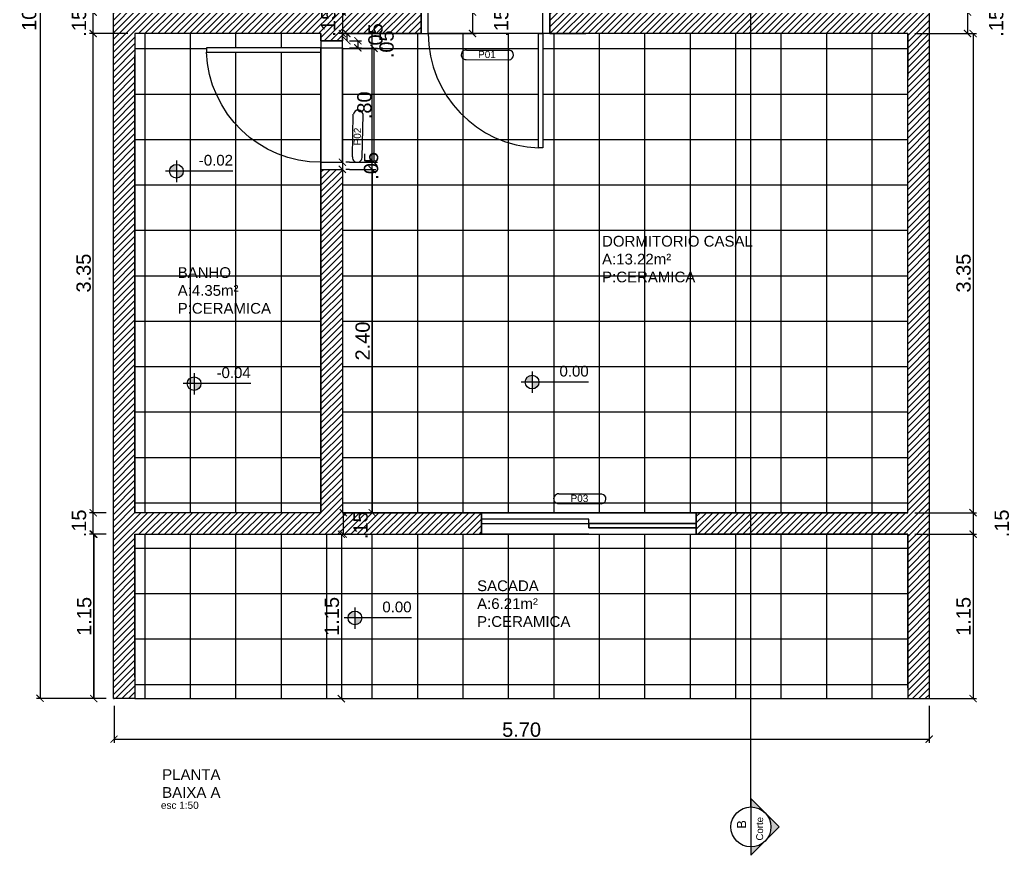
# Model space of a CAD drawing. Header units: millimetres. Extents: x 1336 to 452562, y -55875 to 2212.
# Drawn here: x 1353.58 to 1360.51, y 1622.18 to 1628.02 of the extents above; entities that cross this region are included whole.
import ezdxf

# ---------------------------------------------------------------- set-up
doc = ezdxf.new("R2010")
doc.units = ezdxf.units.MM
doc.linetypes.add('DASHDOTX2', pattern=[50.8, 25.4, -12.7, 0, -12.7])
doc.linetypes.add('DASHED2', pattern=[9.525, 6.35, -3.175])
for name, color, linetype in [('A_0.1', 1, 'Continuous'), ('A_0.3', 3, 'Continuous'), ('A_0.5', 5, 'Continuous'), ('B_Corte                  2', 4, 'DASHDOTX2'), ('B_Cotas                 11', 11, 'Continuous'), ('B_Projecao P       153', 153, 'DASHED2'), ('Z_ARQ-TEXTO3', 7, 'Continuous')]:
    doc.layers.add(name, color=color, linetype=linetype)
doc.styles.add('Annotative', font='arial.ttf')
doc.styles.add('Romans', font='aehalf.shx')
doc.dimstyles.new('1-50', dxfattribs={"dimscale": 0.5, "dimtxt": 0.2, "dimasz": 0.1, "dimexe": 0.05, "dimexo": 0.1, "dimgap": 0.03, "dimtad": 1, "dimzin": 5, "dimdsep": 46, "dimtxsty": 'Annotative', "dimblk": 'ARCHTICK', "dimcen": 0, "dimclrd": 256, "dimclre": 256, "dimclrt": 250, "dimadec": 0, "dimazin": 0, "dimtfac": 1, "dimtofl": 0, "dimtmove": 2, "dimatfit": 3, "dimldrblk": 'ARCHTICK', "dimfxl": 0.04, "dimtolj": 1, "dimtzin": 1, "dimarcsym": 0})

# ---------------------------------------------------------------- blocks, each defined once
blk = doc.blocks.new('Janela')
at = {"layer": 'A_0.1'}
for p, q in [((1347.6613, 1623.4302), (1346.9113, 1623.4302)), ((1346.9113, 1623.4302), (1348.4113, 1623.4302)), ((1346.9113, 1623.4302), (1346.9113, 1623.2802)), ((1348.4113, 1623.2802), (1348.4113, 1623.4302)), ((1346.9113, 1623.2802), (1348.4113, 1623.2802))]:
    blk.add_line(p, q, dxfattribs=at)
at = {"layer": 'A_0.3'}
for p, q in [((1346.9113, 1623.3552), (1348.4113, 1623.3552)), ((1347.6613, 1623.3552), (1347.6613, 1623.3852)), ((1347.6613, 1623.3852), (1348.4113, 1623.3852)), ((1348.4113, 1623.3852), (1347.6613, 1623.3852)), ((1347.6613, 1623.3852), (1347.6613, 1623.3552)), ((1348.4113, 1623.3552), (1347.6613, 1623.3552)), ((1347.6613, 1623.3552), (1347.6613, 1623.3252)), ((1347.6613, 1623.3252), (1346.9113, 1623.3252))]:
    blk.add_line(p, q, dxfattribs=at)
blk = doc.blocks.new('Porta 80cm')
at = {"layer": 'A_0.1'}
for p, q in [((1345.7613, 1623.4302), (1346.5613, 1623.4302)), ((1345.7613, 1623.2802), (1346.5613, 1623.2802))]:
    blk.add_line(p, q, dxfattribs=at)
at = {"layer": 'A_0.3'}
for p, q in [((1345.7613, 1623.4302), (1345.7613, 1624.2302)), ((1345.7913, 1624.2302), (1345.7913, 1623.4302))]:
    blk.add_line(p, q, dxfattribs=at)
for points in [[(1345.7113, 1623.4302), (1345.7613, 1623.4302), (1345.7613, 1623.2802), (1345.7113, 1623.2802)], [(1346.6113, 1623.4302), (1346.5613, 1623.4302), (1346.5613, 1623.2802), (1346.6113, 1623.2802)]]:
    blk.add_lwpolyline(points, dxfattribs=at)
at = {"layer": 'B_Projecao P       153'}
blk.add_arc((1345.7613, 1623.4302), 0.8, 0, 87.8509, dxfattribs=at)
blk = doc.blocks.new('Porta C')
at = {"layer": 'A_0.3'}
for p, q in [((1352.0113, 1630.3602), (1352.0113, 1630.3302)), ((1352.8113, 1630.3302), (1352.8113, 1630.3602))]:
    blk.add_line(p, q, dxfattribs=at)
at = {"layer": 'A_0.5', "xscale": -1, "rotation": 270}
blk.add_blockref('Porta 80cm', (-271.4189, 284.5689), dxfattribs=at)
blk = doc.blocks.new('DSASADS')
at = {"layer": 'B_Corte                  2', "linetype": 'ByBlock', "lineweight": -2}
h = blk.add_hatch(color=256, dxfattribs=at)
h.paths.add_polyline_path([(2426.815, 1690.775), (2427.062, 1690.528), (2426.918, 1690.528, 0.198912)])
h.paths.add_polyline_path([(2426.568, 1691.023), (2426.815, 1690.775, 0.414214), (2426.32, 1690.775)])
h.paths.add_polyline_path([(2426.235, 1690.69), (2426.253, 1690.682, 0.114349), (2426.218, 1690.528), (2426.073, 1690.528)])
h.paths.add_polyline_path([(2426.32, 1690.775, 0.082683), (2426.253, 1690.682), (2426.235, 1690.69)])
at = {"layer": 'B_Corte                  2', "linetype": 'Continuous', "lineweight": -2}
blk.add_line((2426.218, 1690.528), (2426.918, 1690.528), dxfattribs=at)
at = {"layer": 'B_Corte                  2', "linetype": 'ByBlock', "lineweight": -2}
blk.add_lwpolyline([(2426.918, 1690.528), (2427.062, 1690.528), (2426.568, 1691.023), (2426.073, 1690.528), (2426.218, 1690.528)], dxfattribs=at)
at = {"layer": 'B_Corte                  2', "linetype": 'Continuous', "lineweight": -2}
blk.add_circle((2426.568, 1690.528), 0.35, dxfattribs=at)
blk = doc.blocks.new('Nivel Piso')
at = {"layer": 'B_Cotas                 11'}
h = blk.add_hatch(color=256, dxfattribs=at)
h.dxf.hatch_style = 1
h.paths.add_polyline_path([(735.29, 589.9, 0.414214), (734.33, 588.95), (735.29, 588.95)])
h.paths.add_polyline_path([(736.24, 588.95), (735.29, 588.95), (735.29, 587.99, 0.414214)])
for p, q in [((735.29, 590.42), (735.29, 587.43)), ((743.2, 588.95), (733.77, 588.95))]:
    blk.add_line(p, q, dxfattribs=at)
blk.add_circle((735.29, 588.95), 0.956, dxfattribs=at)
blk = doc.blocks.new('_ArchTick')
at = {"color": 0, "linetype": 'ByBlock', "const_width": 0.15}
blk.add_lwpolyline([(-0.5, -0.5), (0.5, 0.5)], dxfattribs=at)
blk = doc.blocks.new('*D135')
at = {"layer": 'A_0.1', "lineweight": -2, "transparency": 16777216}
for p, q in [((1354.1838, 1624.4282), (1354.0713, 1624.4282)), ((1354.0963, 1623.2782), (1354.0963, 1624.4282)), ((1354.1838, 1623.2782), (1354.0713, 1623.2782))]:
    blk.add_line(p, q, dxfattribs=at)
at = {"layer": 'Defpoints', "color": 0, "transparency": 16777216}
for p in [(1354.0963, 1624.4282), (1354.2338, 1624.4282), (1354.2338, 1623.2782)]:
    blk.add_point(p, dxfattribs=at)
at = {"layer": 'A_0.1', "lineweight": -2, "transparency": 16777216, "xscale": 0.05, "yscale": 0.05, "zscale": 0.05}
for p, rotation in [((1354.0963, 1624.4282), 90), ((1354.0963, 1623.2782), 270)]:
    blk.add_blockref('_ArchTick', p, dxfattribs=dict(at, rotation=rotation))
at = {"layer": 'A_0.1', "color": 250, "transparency": 16777216, "insert": (1354.0302, 1623.8532), "char_height": 0.1, "attachment_point": 5, "rotation": 90, "style": 'Annotative'}
blk.add_mtext('\\A1;1.15', dxfattribs=at)
blk = doc.blocks.new('*D136')
at = {"layer": 'A_0.1', "lineweight": -2, "transparency": 16777216}
for p, q in [((1354.1838, 1624.4282), (1354.0713, 1624.4282)), ((1354.0963, 1624.4282), (1354.0963, 1623.2782)), ((1354.1838, 1623.2782), (1354.0713, 1623.2782))]:
    blk.add_line(p, q, dxfattribs=at)
at = {"layer": 'Defpoints', "color": 0, "transparency": 16777216}
for p in [(1354.2338, 1624.4282), (1354.0963, 1623.2782), (1354.2338, 1623.2782)]:
    blk.add_point(p, dxfattribs=at)
at = {"layer": 'A_0.1', "lineweight": -2, "transparency": 16777216, "xscale": 0.05, "yscale": 0.05, "zscale": 0.05}
for p, rotation in [((1354.0963, 1624.4282), 90), ((1354.0963, 1623.2782), 270)]:
    blk.add_blockref('_ArchTick', p, dxfattribs=dict(at, rotation=rotation))
at = {"layer": 'A_0.1', "color": 250, "transparency": 16777216, "insert": (1354.0302, 1623.8532), "char_height": 0.1, "attachment_point": 5, "rotation": 90, "style": 'Annotative'}
blk.add_mtext('\\A1;1.15', dxfattribs=at)
blk = doc.blocks.new('*D137')
at = {"layer": 'A_0.1', "lineweight": -2, "transparency": 16777216}
for p, q in [((1354.1838, 1624.5782), (1354.0673, 1624.5782)), ((1354.0923, 1624.4282), (1354.0923, 1624.5782)), ((1354.1838, 1624.4282), (1354.0673, 1624.4282))]:
    blk.add_line(p, q, dxfattribs=at)
at = {"layer": 'Defpoints', "color": 0, "transparency": 16777216}
for p in [(1354.0923, 1624.5782), (1354.2338, 1624.5782), (1354.2338, 1624.4282)]:
    blk.add_point(p, dxfattribs=at)
at = {"layer": 'A_0.1', "lineweight": -2, "transparency": 16777216, "xscale": 0.05, "yscale": 0.05, "zscale": 0.05}
for p, rotation in [((1354.0923, 1624.5782), 90), ((1354.0923, 1624.4282), 270)]:
    blk.add_blockref('_ArchTick', p, dxfattribs=dict(at, rotation=rotation))
at = {"layer": 'A_0.1', "color": 250, "transparency": 16777216, "insert": (1353.9938, 1624.5032), "char_height": 0.1, "attachment_point": 5, "rotation": 90, "style": 'Annotative'}
blk.add_mtext('\\A1;.15', dxfattribs=at)
blk = doc.blocks.new('*D138')
at = {"layer": 'A_0.1', "lineweight": -2, "transparency": 16777216}
for p, q in [((1354.3338, 1627.9282), (1354.0673, 1627.9282)), ((1354.0923, 1624.5782), (1354.0923, 1627.9282)), ((1354.1838, 1624.5782), (1354.0673, 1624.5782))]:
    blk.add_line(p, q, dxfattribs=at)
at = {"layer": 'Defpoints', "color": 0, "transparency": 16777216}
for p in [(1354.0923, 1627.9282), (1354.3838, 1627.9282), (1354.2338, 1624.5782)]:
    blk.add_point(p, dxfattribs=at)
at = {"layer": 'A_0.1', "lineweight": -2, "transparency": 16777216, "xscale": 0.05, "yscale": 0.05, "zscale": 0.05}
for p, rotation in [((1354.0923, 1627.9282), 90), ((1354.0923, 1624.5782), 270)]:
    blk.add_blockref('_ArchTick', p, dxfattribs=dict(at, rotation=rotation))
at = {"layer": 'A_0.1', "color": 250, "transparency": 16777216, "insert": (1354.0262, 1626.2532), "char_height": 0.1, "attachment_point": 5, "rotation": 90, "style": 'Annotative'}
blk.add_mtext('\\A1;3.35', dxfattribs=at)
blk = doc.blocks.new('*D139')
at = {"layer": 'A_0.1', "lineweight": -2, "transparency": 16777216}
for p, q in [((1354.3338, 1628.0782), (1354.0673, 1628.0782)), ((1354.0923, 1627.9282), (1354.0923, 1628.0782)), ((1354.3338, 1627.9282), (1354.0673, 1627.9282))]:
    blk.add_line(p, q, dxfattribs=at)
at = {"layer": 'Defpoints', "color": 0, "transparency": 16777216}
for p in [(1354.0923, 1628.0782), (1354.3838, 1628.0782), (1354.3838, 1627.9282)]:
    blk.add_point(p, dxfattribs=at)
at = {"layer": 'A_0.1', "lineweight": -2, "transparency": 16777216, "xscale": 0.05, "yscale": 0.05, "zscale": 0.05}
for p, rotation in [((1354.0923, 1628.0782), 90), ((1354.0923, 1627.9282), 270)]:
    blk.add_blockref('_ArchTick', p, dxfattribs=dict(at, rotation=rotation))
at = {"layer": 'A_0.1', "color": 250, "transparency": 16777216, "insert": (1353.9938, 1628.0032), "char_height": 0.1, "attachment_point": 5, "rotation": 90, "style": 'Annotative'}
blk.add_mtext('\\A1;.15', dxfattribs=at)
blk = doc.blocks.new('*D144')
at = {"layer": 'A_0.1', "lineweight": -2, "transparency": 16777216}
for p, q in [((1354.1838, 1633.5782), (1353.6965, 1633.5782)), ((1353.7215, 1633.5782), (1353.7215, 1623.2802)), ((1354.1838, 1623.2802), (1353.6965, 1623.2802))]:
    blk.add_line(p, q, dxfattribs=at)
at = {"layer": 'Defpoints', "color": 0, "transparency": 16777216}
for p in [(1354.2338, 1633.5782), (1353.7215, 1623.2802), (1354.2338, 1623.2802)]:
    blk.add_point(p, dxfattribs=at)
at = {"layer": 'A_0.1', "lineweight": -2, "transparency": 16777216, "xscale": 0.05, "yscale": 0.05, "zscale": 0.05}
for p, rotation in [((1353.7215, 1633.5782), 90), ((1353.7215, 1623.2802), 270)]:
    blk.add_blockref('_ArchTick', p, dxfattribs=dict(at, rotation=rotation))
at = {"layer": 'A_0.1', "color": 250, "transparency": 16777216, "insert": (1353.6455, 1628.1214), "char_height": 0.1, "attachment_point": 5, "rotation": 90, "style": 'Annotative'}
blk.add_mtext('\\A1;10.30', dxfattribs=at)
blk = doc.blocks.new('*D167')
at = {"layer": 'A_0.1', "lineweight": -2, "transparency": 16777216}
for p, q in [((1354.238, 1623.2282), (1354.238, 1622.9697)), ((1359.9338, 1623.2282), (1359.9338, 1622.9697)), ((1354.238, 1622.9947), (1359.9338, 1622.9947))]:
    blk.add_line(p, q, dxfattribs=at)
at = {"layer": 'Defpoints', "color": 0, "transparency": 16777216}
for p in [(1354.238, 1623.2782), (1359.9338, 1623.2782), (1359.9338, 1622.9947)]:
    blk.add_point(p, dxfattribs=at)
at = {"layer": 'A_0.1', "lineweight": -2, "transparency": 16777216, "xscale": 0.05, "yscale": 0.05, "zscale": 0.05, "rotation": 180}
blk.add_blockref('_ArchTick', (1354.238, 1622.9947), dxfattribs=at)
at = {"layer": 'A_0.1', "lineweight": -2, "transparency": 16777216, "xscale": 0.05, "yscale": 0.05, "zscale": 0.05}
blk.add_blockref('_ArchTick', (1359.9338, 1622.9947), dxfattribs=at)
at = {"layer": 'A_0.1', "color": 250, "transparency": 16777216, "insert": (1357.0859, 1623.0607), "char_height": 0.1, "attachment_point": 5, "style": 'Annotative'}
blk.add_mtext('\\A1;5.70', dxfattribs=at)
blk = doc.blocks.new('*D174')
at = {"layer": 'A_0.1', "lineweight": -2, "transparency": 16777216}
for p, q in [((1356.0338, 1628.0782), (1355.8088, 1628.0782)), ((1355.8338, 1628.0782), (1355.8338, 1627.9282)), ((1356.0338, 1627.9282), (1355.8088, 1627.9282))]:
    blk.add_line(p, q, dxfattribs=at)
at = {"layer": 'Defpoints', "color": 0, "transparency": 16777216}
for p in [(1356.0838, 1628.0782), (1355.8338, 1627.9282), (1356.0838, 1627.9282)]:
    blk.add_point(p, dxfattribs=at)
at = {"layer": 'A_0.1', "lineweight": -2, "transparency": 16777216, "xscale": 0.05, "yscale": 0.05, "zscale": 0.05}
for p, rotation in [((1355.8338, 1628.0782), 90), ((1355.8338, 1627.9282), 270)]:
    blk.add_blockref('_ArchTick', p, dxfattribs=dict(at, rotation=rotation))
at = {"layer": 'A_0.1', "color": 250, "transparency": 16777216, "insert": (1355.7353, 1628.0032), "char_height": 0.1, "attachment_point": 5, "rotation": 90, "style": 'Annotative'}
blk.add_mtext('\\A1;.15', dxfattribs=at)
blk = doc.blocks.new('*D175')
at = {"layer": 'A_0.1', "lineweight": -2, "transparency": 16777216}
for p, q in [((1355.8648, 1627.9282), (1355.8648, 1627.8782)), ((1355.8838, 1627.9282), (1355.8898, 1627.9282)), ((1355.8838, 1627.8782), (1355.8898, 1627.8782))]:
    blk.add_line(p, q, dxfattribs=at)
at = {"layer": 'Defpoints', "color": 0, "transparency": 16777216}
for p in [(1355.8338, 1627.9282), (1355.8338, 1627.8782), (1355.8648, 1627.8782)]:
    blk.add_point(p, dxfattribs=at)
at = {"layer": 'A_0.1', "lineweight": -2, "transparency": 16777216, "xscale": 0.05, "yscale": 0.05, "zscale": 0.05}
for p, rotation in [((1355.8648, 1627.9282), 90), ((1355.8648, 1627.8782), 270)]:
    blk.add_blockref('_ArchTick', p, dxfattribs=dict(at, rotation=rotation))
at = {"layer": 'A_0.1', "color": 250, "transparency": 16777216, "insert": (1356.0655, 1627.9032), "char_height": 0.1, "attachment_point": 5, "rotation": 90, "style": 'Annotative'}
blk.add_mtext('\\A1;.05', dxfattribs=at)
blk = doc.blocks.new('*D176')
at = {"layer": 'A_0.1', "lineweight": -2, "transparency": 16777216}
for p, q in [((1355.8838, 1627.8781), (1355.9672, 1627.8781)), ((1355.9422, 1627.8781), (1355.9421, 1627.8281)), ((1355.8837, 1627.8281), (1355.9671, 1627.8281))]:
    blk.add_line(p, q, dxfattribs=at)
at = {"layer": 'Defpoints', "color": 0, "transparency": 16777216}
for p in [(1355.8338, 1627.8782), (1355.8337, 1627.8282), (1355.9421, 1627.8281)]:
    blk.add_point(p, dxfattribs=at)
at = {"layer": 'A_0.1', "lineweight": -2, "transparency": 16777216, "xscale": 0.05, "yscale": 0.05, "zscale": 0.05}
for p, rotation in [((1355.9421, 1627.8281), 269.9596204884452), ((1355.9422, 1627.8781), 89.95962048844514)]:
    blk.add_blockref('_ArchTick', p, dxfattribs=dict(at, rotation=rotation))
at = {"layer": 'A_0.1', "color": 250, "transparency": 16777216, "insert": (1356.1428, 1627.8529), "char_height": 0.1, "attachment_point": 5, "rotation": 89.95962, "style": 'Annotative'}
blk.add_mtext('\\A1;.05', dxfattribs=at)
blk = doc.blocks.new('*D177')
at = {"layer": 'A_0.1', "lineweight": -2, "transparency": 16777216}
for p, q in [((1355.8838, 1627.8249), (1356.0789, 1627.8249)), ((1356.0539, 1627.8249), (1356.0539, 1627.0282)), ((1355.8838, 1627.0282), (1356.0789, 1627.0282))]:
    blk.add_line(p, q, dxfattribs=at)
at = {"layer": 'Defpoints', "color": 0, "transparency": 16777216}
for p in [(1355.8338, 1627.8249), (1355.8338, 1627.0282), (1356.0539, 1627.0282)]:
    blk.add_point(p, dxfattribs=at)
at = {"layer": 'A_0.1', "lineweight": -2, "transparency": 16777216, "xscale": 0.05, "yscale": 0.05, "zscale": 0.05}
for p, rotation in [((1356.0539, 1627.8249), 90), ((1356.0539, 1627.0282), 270)]:
    blk.add_blockref('_ArchTick', p, dxfattribs=dict(at, rotation=rotation))
at = {"layer": 'A_0.1', "color": 250, "transparency": 16777216, "insert": (1355.9878, 1627.4265), "char_height": 0.1, "attachment_point": 5, "rotation": 90, "style": 'Annotative'}
blk.add_mtext('\\A1;.80', dxfattribs=at)
blk = doc.blocks.new('*D178')
at = {"layer": 'A_0.1', "lineweight": -2, "transparency": 16777216}
for p, q in [((1355.8338, 1627.0282), (1355.8338, 1626.9782)), ((1355.8838, 1627.0282), (1355.8588, 1627.0282)), ((1355.8838, 1626.9782), (1355.8588, 1626.9782))]:
    blk.add_line(p, q, dxfattribs=at)
at = {"layer": 'Defpoints', "color": 0, "transparency": 16777216}
for p in [(1355.8338, 1627.0282), (1355.8338, 1626.9782), (1355.8338, 1626.9782)]:
    blk.add_point(p, dxfattribs=at)
at = {"layer": 'A_0.1', "lineweight": -2, "transparency": 16777216, "xscale": 0.05, "yscale": 0.05, "zscale": 0.05}
for p, rotation in [((1355.8338, 1627.0282), 90), ((1355.8338, 1626.9782), 270)]:
    blk.add_blockref('_ArchTick', p, dxfattribs=dict(at, rotation=rotation))
at = {"layer": 'A_0.1', "color": 250, "transparency": 16777216, "insert": (1356.0345, 1627.0032), "char_height": 0.1, "attachment_point": 5, "rotation": 90, "style": 'Annotative'}
blk.add_mtext('\\A1;.05', dxfattribs=at)
blk = doc.blocks.new('*D179')
at = {"layer": 'A_0.1', "lineweight": -2, "transparency": 16777216}
for p, q in [((1355.8838, 1626.9782), (1356.0667, 1626.9782)), ((1356.0417, 1626.9782), (1356.0417, 1624.5782)), ((1355.8838, 1624.5782), (1356.0667, 1624.5782))]:
    blk.add_line(p, q, dxfattribs=at)
at = {"layer": 'Defpoints', "color": 0, "transparency": 16777216}
for p in [(1355.8338, 1626.9782), (1355.8338, 1624.5782), (1356.0417, 1624.5782)]:
    blk.add_point(p, dxfattribs=at)
at = {"layer": 'A_0.1', "lineweight": -2, "transparency": 16777216, "xscale": 0.05, "yscale": 0.05, "zscale": 0.05}
for p, rotation in [((1356.0417, 1626.9782), 90), ((1356.0417, 1624.5782), 270)]:
    blk.add_blockref('_ArchTick', p, dxfattribs=dict(at, rotation=rotation))
at = {"layer": 'A_0.1', "color": 250, "transparency": 16777216, "insert": (1355.9757, 1625.7782), "char_height": 0.1, "attachment_point": 5, "rotation": 90, "style": 'Annotative'}
blk.add_mtext('\\A1;2.40', dxfattribs=at)
blk = doc.blocks.new('*D180')
at = {"layer": 'A_0.1', "lineweight": -2, "transparency": 16777216}
for p, q in [((1355.84, 1624.5782), (1355.84, 1624.4282)), ((1355.8838, 1624.5782), (1355.865, 1624.5782)), ((1355.89, 1624.4282), (1355.865, 1624.4282))]:
    blk.add_line(p, q, dxfattribs=at)
at = {"layer": 'Defpoints', "color": 0, "transparency": 16777216}
for p in [(1355.8338, 1624.5782), (1355.84, 1624.4282), (1355.84, 1624.4282)]:
    blk.add_point(p, dxfattribs=at)
at = {"layer": 'A_0.1', "lineweight": -2, "transparency": 16777216, "xscale": 0.05, "yscale": 0.05, "zscale": 0.05}
for p, rotation in [((1355.84, 1624.5782), 90), ((1355.84, 1624.4282), 270)]:
    blk.add_blockref('_ArchTick', p, dxfattribs=dict(at, rotation=rotation))
at = {"layer": 'A_0.1', "color": 250, "transparency": 16777216, "insert": (1355.9612, 1624.4901), "char_height": 0.1, "attachment_point": 5, "rotation": 90, "style": 'Annotative'}
blk.add_mtext('\\A1;.15', dxfattribs=at)
blk = doc.blocks.new('*D181')
at = {"layer": 'A_0.1', "lineweight": -2, "transparency": 16777216}
for p, q in [((1355.79, 1624.4282), (1355.8017, 1624.4282)), ((1355.8267, 1624.4282), (1355.8267, 1623.2782)), ((1355.79, 1623.2782), (1355.8017, 1623.2782))]:
    blk.add_line(p, q, dxfattribs=at)
at = {"layer": 'Defpoints', "color": 0, "transparency": 16777216}
for p in [(1355.84, 1624.4282), (1355.8267, 1623.2782), (1355.84, 1623.2782)]:
    blk.add_point(p, dxfattribs=at)
at = {"layer": 'A_0.1', "lineweight": -2, "transparency": 16777216, "xscale": 0.05, "yscale": 0.05, "zscale": 0.05}
for p, rotation in [((1355.8267, 1624.4282), 90), ((1355.8267, 1623.2782), 270)]:
    blk.add_blockref('_ArchTick', p, dxfattribs=dict(at, rotation=rotation))
at = {"layer": 'A_0.1', "color": 250, "transparency": 16777216, "insert": (1355.7607, 1623.8532), "char_height": 0.1, "attachment_point": 5, "rotation": 90, "style": 'Annotative'}
blk.add_mtext('\\A1;1.15', dxfattribs=at)
blk = doc.blocks.new('*D188')
at = {"layer": 'A_0.1', "lineweight": -2, "transparency": 16777216}
for p, q in [((1356.4338, 1628.0782), (1356.7683, 1628.0782)), ((1356.7433, 1628.0782), (1356.7433, 1627.9282)), ((1356.4338, 1627.9282), (1356.7683, 1627.9282))]:
    blk.add_line(p, q, dxfattribs=at)
at = {"layer": 'Defpoints', "color": 0, "transparency": 16777216}
for p in [(1356.3838, 1628.0782), (1356.3838, 1627.9282), (1356.7433, 1627.9282)]:
    blk.add_point(p, dxfattribs=at)
at = {"layer": 'A_0.1', "lineweight": -2, "transparency": 16777216, "xscale": 0.05, "yscale": 0.05, "zscale": 0.05}
for p, rotation in [((1356.7433, 1628.0782), 90), ((1356.7433, 1627.9282), 270)]:
    blk.add_blockref('_ArchTick', p, dxfattribs=dict(at, rotation=rotation))
at = {"layer": 'A_0.1', "color": 250, "transparency": 16777216, "insert": (1356.944, 1628.0032), "char_height": 0.1, "attachment_point": 5, "rotation": 90, "style": 'Annotative'}
blk.add_mtext('\\A1;.15', dxfattribs=at)
blk = doc.blocks.new('*D193')
at = {"layer": 'A_0.1', "lineweight": -2, "transparency": 16777216}
for p, q in [((1359.8338, 1628.0782), (1360.2271, 1628.0782)), ((1360.2021, 1628.0782), (1360.2021, 1627.9282)), ((1359.8338, 1627.9282), (1360.2271, 1627.9282))]:
    blk.add_line(p, q, dxfattribs=at)
at = {"layer": 'Defpoints', "color": 0, "transparency": 16777216}
for p in [(1359.7838, 1628.0782), (1359.7838, 1627.9282), (1360.2021, 1627.9282)]:
    blk.add_point(p, dxfattribs=at)
at = {"layer": 'A_0.1', "lineweight": -2, "transparency": 16777216, "xscale": 0.05, "yscale": 0.05, "zscale": 0.05}
for p, rotation in [((1360.2021, 1628.0782), 90), ((1360.2021, 1627.9282), 270)]:
    blk.add_blockref('_ArchTick', p, dxfattribs=dict(at, rotation=rotation))
at = {"layer": 'A_0.1', "color": 250, "transparency": 16777216, "insert": (1360.4027, 1628.0032), "char_height": 0.1, "attachment_point": 5, "rotation": 90, "style": 'Annotative'}
blk.add_mtext('\\A1;.15', dxfattribs=at)
blk = doc.blocks.new('*D194')
at = {"layer": 'A_0.1', "lineweight": -2, "transparency": 16777216}
for p, q in [((1359.8338, 1627.9282), (1360.2656, 1627.9282)), ((1360.2406, 1627.9282), (1360.2406, 1624.5782)), ((1359.8338, 1624.5782), (1360.2656, 1624.5782))]:
    blk.add_line(p, q, dxfattribs=at)
at = {"layer": 'Defpoints', "color": 0, "transparency": 16777216}
for p in [(1359.7838, 1627.9282), (1359.7838, 1624.5782), (1360.2406, 1624.5782)]:
    blk.add_point(p, dxfattribs=at)
at = {"layer": 'A_0.1', "lineweight": -2, "transparency": 16777216, "xscale": 0.05, "yscale": 0.05, "zscale": 0.05}
for p, rotation in [((1360.2406, 1627.9282), 90), ((1360.2406, 1624.5782), 270)]:
    blk.add_blockref('_ArchTick', p, dxfattribs=dict(at, rotation=rotation))
at = {"layer": 'A_0.1', "color": 250, "transparency": 16777216, "insert": (1360.1745, 1626.2532), "char_height": 0.1, "attachment_point": 5, "rotation": 90, "style": 'Annotative'}
blk.add_mtext('\\A1;3.35', dxfattribs=at)
blk = doc.blocks.new('*D195')
at = {"layer": 'A_0.1', "lineweight": -2, "transparency": 16777216}
for p, q in [((1359.8338, 1624.5782), (1360.2656, 1624.5782)), ((1360.2406, 1624.5782), (1360.2406, 1624.4282)), ((1359.8338, 1624.4282), (1360.2656, 1624.4282))]:
    blk.add_line(p, q, dxfattribs=at)
at = {"layer": 'Defpoints', "color": 0, "transparency": 16777216}
for p in [(1359.7838, 1624.5782), (1359.7838, 1624.4282), (1360.2406, 1624.4282)]:
    blk.add_point(p, dxfattribs=at)
at = {"layer": 'A_0.1', "lineweight": -2, "transparency": 16777216, "xscale": 0.05, "yscale": 0.05, "zscale": 0.05}
for p, rotation in [((1360.2406, 1624.5782), 90), ((1360.2406, 1624.4282), 270)]:
    blk.add_blockref('_ArchTick', p, dxfattribs=dict(at, rotation=rotation))
at = {"layer": 'A_0.1', "color": 250, "transparency": 16777216, "insert": (1360.4413, 1624.5032), "char_height": 0.1, "attachment_point": 5, "rotation": 90, "style": 'Annotative'}
blk.add_mtext('\\A1;.15', dxfattribs=at)
blk = doc.blocks.new('*D196')
at = {"layer": 'A_0.1', "lineweight": -2, "transparency": 16777216}
for p, q in [((1359.8338, 1624.4282), (1360.2656, 1624.4282)), ((1360.2406, 1624.4282), (1360.2406, 1623.2782)), ((1359.8338, 1623.2782), (1360.2656, 1623.2782))]:
    blk.add_line(p, q, dxfattribs=at)
at = {"layer": 'Defpoints', "color": 0, "transparency": 16777216}
for p in [(1359.7838, 1624.4282), (1359.7838, 1623.2782), (1360.2406, 1623.2782)]:
    blk.add_point(p, dxfattribs=at)
at = {"layer": 'A_0.1', "lineweight": -2, "transparency": 16777216, "xscale": 0.05, "yscale": 0.05, "zscale": 0.05}
for p, rotation in [((1360.2406, 1624.4282), 90), ((1360.2406, 1623.2782), 270)]:
    blk.add_blockref('_ArchTick', p, dxfattribs=dict(at, rotation=rotation))
at = {"layer": 'A_0.1', "color": 250, "transparency": 16777216, "insert": (1360.1745, 1623.8532), "char_height": 0.1, "attachment_point": 5, "rotation": 90, "style": 'Annotative'}
blk.add_mtext('\\A1;1.15', dxfattribs=at)

msp = doc.modelspace()

# ---------------------------------------------------------------- hatches: boundary and pattern name
at = {"layer": 'A_0.1'}
h = msp.add_hatch(dxfattribs=at)
h.set_pattern_fill('ANSI31', color=1, scale=0.01)
h.set_pattern_definition([(45, (4.372538, -0.00202), (-0.0224506403, 0.0224506403), [])])
h.paths.add_polyline_path([(1354.3838, 1627.9282), (1355.6838, 1627.9282), (1355.6838, 1627.8783), (1355.8338, 1627.8782), (1355.8338, 1627.9282), (1355.8338, 1627.9282), (1356.3838, 1627.9282), (1356.3838, 1628.0782), (1354.3838, 1628.0782), (1354.3838, 1630.2282), (1356.3838, 1630.2282), (1356.3838, 1630.4282), (1356.2338, 1630.4282), (1356.2338, 1630.3782), (1354.3838, 1630.3782), (1354.3838, 1633.4282), (1356.2338, 1633.4282), (1356.2338, 1631.3282), (1356.3838, 1631.3282), (1356.3838, 1631.3782), (1356.5838, 1631.3782), (1356.5838, 1631.5282), (1356.3838, 1631.5282), (1356.3838, 1633.4282), (1359.7838, 1633.4282), (1359.7838, 1630.3782), (1357.9338, 1630.3782), (1357.9338, 1631.5282), (1357.4838, 1631.5282), (1357.4838, 1631.3782), (1357.7838, 1631.3782), (1357.7838, 1629.0282), (1357.9338, 1629.0282), (1357.9338, 1630.2282), (1359.7838, 1630.2282), (1359.7838, 1628.0782), (1357.9338, 1628.0782), (1357.9338, 1628.1282), (1357.7838, 1628.1282), (1357.7838, 1628.0782), (1357.2838, 1628.0782), (1357.2838, 1627.9282), (1359.7838, 1627.9282), (1359.7838, 1624.5782), (1358.3064, 1624.5782), (1358.3064, 1624.4282), (1359.7838, 1624.4282), (1359.7838, 1623.3532), (1359.7838, 1623.2782), (1359.9338, 1623.2782), (1359.9338, 1623.2793), (1359.9338, 1633.5782), (1354.2338, 1633.5782), (1354.2338, 1623.2782), (1354.238, 1623.2782), (1354.3838, 1623.2782), (1354.3838, 1624.4282), (1356.8064, 1624.4282), (1356.8064, 1624.5782), (1355.8338, 1624.5782), (1355.8338, 1626.9782), (1355.6838, 1626.9782), (1355.6838, 1624.5782), (1354.3838, 1624.5782)])
h = msp.add_hatch(dxfattribs=at)
h.set_pattern_fill('NET', color=0, scale=0.1)
h.paths.add_polyline_path([(1356.4338, 1627.9282), (1356.3838, 1627.9282), (1355.8338, 1627.9282), (1355.8338, 1627.8782), (1355.8338, 1627.8282), (1355.8338, 1627.0282), (1355.8338, 1624.5782), (1356.8064, 1624.5782), (1358.3064, 1624.5782), (1358.6883, 1624.5782), (1358.6883, 1627.9282), (1357.2838, 1627.9282), (1357.2338, 1627.9282), (1357.2338, 1627.1282), (1357.2038, 1627.1282), (1357.2038, 1627.1287, -0.40327)])
h.paths.add_polyline_path([(1357.2038, 1627.9282), (1356.4338, 1627.9282, 0.40327), (1357.2038, 1627.1287)], flags=17)
h.paths.add_polyline_path([(1358.6883, 1633.4282), (1358.6883, 1630.3782), (1359.7838, 1630.3782), (1359.7838, 1633.4282)])
h.paths.add_polyline_path([(1357.4338, 1631.3782), (1357.4338, 1631.5282), (1356.6338, 1631.5282), (1356.6338, 1631.3782)])
h.paths.add_polyline_path([(1357.0338, 1628.0782), (1357.0338, 1629.0782), (1356.7338, 1629.0782), (1356.7338, 1628.0782)], flags=17)
h.paths.add_polyline_path([(1357.3338, 1629.3032), (1357.0338, 1629.3032), (1356.7338, 1629.3032), (1356.4338, 1629.3032), (1356.1338, 1629.3032), (1355.8338, 1629.3032), (1355.5338, 1629.3032), (1355.2338, 1629.3032), (1355.2338, 1629.0782), (1355.5338, 1629.0782), (1355.8338, 1629.0782), (1356.1338, 1629.0782), (1356.4338, 1629.0782), (1356.4338, 1628.0782), (1356.1338, 1628.0782), (1355.8338, 1628.0782), (1355.5338, 1628.0782), (1355.2338, 1628.0782), (1354.3838, 1628.0782), (1354.3838, 1630.2282), (1355.2338, 1630.2282), (1355.5338, 1630.2282), (1355.8338, 1630.2282), (1356.1338, 1630.2282), (1356.4338, 1630.2282), (1356.7338, 1630.2282), (1357.0338, 1630.2282), (1357.3338, 1630.2282), (1357.6338, 1630.2282), (1357.6338, 1629.3032)])
h.paths.add_polyline_path([(1358.6883, 1623.2782), (1358.6883, 1624.4282), (1358.3064, 1624.4282), (1354.3838, 1624.4282), (1354.3838, 1623.2782)])
h.paths.add_polyline_path([(1358.6883, 1624.4282), (1358.6883, 1623.2782), (1359.7838, 1623.2782), (1359.7838, 1623.4282), (1359.7838, 1624.4282)])
h.paths.add_polyline_path([(1357.6213, 1626.1447), (1358.7125, 1626.1447), (1358.7125, 1626.5508), (1357.6213, 1626.5508)], flags=9)
h.paths.add_polyline_path([(1358.6615, 1629.1974), (1359.3512, 1629.1974), (1359.3512, 1629.6032), (1358.6615, 1629.6032)], flags=9)
h.paths.add_polyline_path([(1357.6693, 1632.2358), (1358.3877, 1632.2358), (1358.3877, 1632.6419), (1357.6693, 1632.6419)], flags=9)
h.paths.add_polyline_path([(1355.0665, 1631.8738), (1355.7849, 1631.8738), (1355.7849, 1632.28), (1355.0665, 1632.28)], flags=9)
h.paths.add_polyline_path([(1356.7482, 1623.736), (1357.4379, 1623.736), (1357.4379, 1624.1421), (1356.7482, 1624.1421)], flags=24)
h = msp.add_hatch(dxfattribs=at)
h.set_pattern_fill('NET', color=0, scale=0.1)
h.paths.add_polyline_path([(1356.2338, 1630.3782), (1356.2338, 1630.4282), (1356.2338, 1630.4782), (1356.3838, 1630.4782), (1356.3838, 1630.3782), (1356.3838, 1630.2282), (1354.3838, 1630.2282), (1354.3838, 1628.5951), (1358.6883, 1628.5951), (1358.6883, 1630.2282), (1357.9338, 1630.2282), (1357.9338, 1629.0282), (1357.7838, 1629.0282), (1357.7838, 1631.3782), (1357.4838, 1631.3782), (1357.4838, 1631.5282), (1357.9338, 1631.5282), (1357.9338, 1630.3782), (1358.6883, 1630.3782), (1358.6883, 1633.4282), (1356.3838, 1633.4282), (1356.3838, 1631.5282), (1356.5838, 1631.5282), (1356.5838, 1631.3782), (1356.3838, 1631.3782), (1356.3838, 1631.3282), (1356.3838, 1631.2782), (1356.2338, 1631.2782), (1356.2338, 1633.4282), (1354.3838, 1633.4282), (1354.3838, 1630.3782)])
h.paths.add_polyline_path([(1356.6338, 1631.3782), (1356.6338, 1631.5282), (1356.6338, 1632.3282), (1356.6638, 1632.3282), (1356.6638, 1632.3276, -0.40327), (1357.4338, 1631.5282), (1357.4338, 1631.3782)], flags=16)
h.paths.add_polyline_path([(1355.2338, 1630.2282), (1355.5338, 1630.2282), (1355.8338, 1630.2282), (1356.1338, 1630.2282), (1356.4338, 1630.2282), (1356.7338, 1630.2282), (1357.0338, 1630.2282), (1357.3338, 1630.2282), (1357.6338, 1630.2282), (1357.6338, 1629.3032), (1357.3338, 1629.3032), (1357.0338, 1629.3032), (1356.7338, 1629.3032), (1356.4338, 1629.3032), (1356.1338, 1629.3032), (1355.8338, 1629.3032), (1355.5338, 1629.3032), (1355.2338, 1629.3032), (1355.2338, 1629.0782), (1355.5338, 1629.0782), (1355.8338, 1629.0782), (1356.1338, 1629.0782), (1356.4338, 1629.0782), (1356.7338, 1629.0782), (1357.0338, 1629.0782), (1357.0338, 1628.0782), (1356.7338, 1628.0782), (1356.4338, 1628.0782), (1356.1338, 1628.0782), (1355.8338, 1628.0782), (1355.5338, 1628.0782), (1355.2338, 1628.0782), (1354.3838, 1628.0782), (1354.3838, 1630.2282)])
h.paths.add_polyline_path([(1354.6163, 1629.0723, -1), (1354.7119, 1629.0723, -1)], flags=16)
h.paths.add_polyline_path([(1358.6883, 1628.5951), (1359.7838, 1628.5951), (1359.7838, 1630.2282), (1358.6883, 1630.2282)])
h.paths.add_polyline_path([(1359.7838, 1628.0782), (1359.7838, 1628.5951), (1358.6883, 1628.5951), (1358.6883, 1628.0782)])
h.paths.add_polyline_path([(1354.3838, 1628.5951), (1354.3838, 1628.0782), (1356.3838, 1628.0782), (1356.3838, 1627.9282), (1355.8338, 1627.9282), (1355.8338, 1627.8782), (1355.8338, 1627.8249), (1355.8338, 1627.0282), (1355.8338, 1624.5782), (1356.8064, 1624.5782), (1358.6883, 1624.5782), (1358.6883, 1627.9282), (1357.2838, 1627.9282), (1357.2838, 1628.0782), (1357.7838, 1628.0782), (1357.7838, 1628.1282), (1357.9338, 1628.1282), (1357.9338, 1628.0782), (1358.6883, 1628.0782), (1358.6883, 1628.5951)])
h.paths.add_polyline_path([(1357.2338, 1628.0782), (1357.2338, 1627.9282), (1357.2338, 1627.1282), (1357.2038, 1627.1282), (1357.2038, 1627.1287, -0.40327), (1356.4338, 1627.9282), (1356.4338, 1628.0782)], flags=16)
h.paths.add_polyline_path([(1358.6615, 1629.1974), (1359.3512, 1629.1974), (1359.3512, 1629.6032), (1358.6615, 1629.6032)], flags=9)
h.paths.add_polyline_path([(1357.6693, 1632.2358), (1358.3877, 1632.2358), (1358.3877, 1632.6419), (1357.6693, 1632.6419)], flags=24)
h.paths.add_polyline_path([(1355.0665, 1631.8738), (1355.7849, 1631.8738), (1355.7849, 1632.28), (1355.0665, 1632.28)], flags=24)
h.paths.add_polyline_path([(1357.6213, 1626.1447), (1358.7125, 1626.1447), (1358.7125, 1626.5508), (1357.6213, 1626.5508)], flags=9)
h = msp.add_hatch(dxfattribs=at)
h.set_pattern_fill('NET', color=0, scale=0.1)
h.paths.add_polyline_path([(1355.6838, 1626.9782), (1355.6838, 1627.0282, -0.40327), (1354.8843, 1627.7982), (1354.8838, 1627.7982), (1354.8838, 1627.8282), (1355.6838, 1627.8282), (1355.6838, 1627.8783), (1355.6838, 1627.8783), (1355.6838, 1627.9282), (1354.3838, 1627.9282), (1354.3838, 1624.5782), (1355.6838, 1624.5782)])
h.paths.add_polyline_path([(1355.6838, 1627.7982), (1354.8843, 1627.7982, 0.40327), (1355.6838, 1627.0282)], flags=17)
h.paths.add_polyline_path([(1354.6562, 1625.9256), (1355.3459, 1625.9256), (1355.3459, 1626.3317), (1354.6562, 1626.3317)], flags=24)
h = msp.add_hatch(dxfattribs=at)
h.set_pattern_fill('NET', color=0, scale=0.1)
h.paths.add_polyline_path([(1359.7838, 1627.9282), (1358.6883, 1627.9282), (1358.6883, 1624.5782), (1359.7838, 1624.5782)])
h.paths.add_polyline_path([(1357.6213, 1626.1447), (1358.7125, 1626.1447), (1358.7125, 1626.5508), (1357.6213, 1626.5508)], flags=9)

# ---------------------------------------------------------------- linework, layer by layer
msp.add_line((1354.3838, 1623.2782), (1359.7838, 1623.2782))
for p, q in [((1355.6838, 1627.0282), (1355.6838, 1627.7982)), ((1355.8338, 1627.8282), (1355.8338, 1627.0282)), ((1355.8338, 1627.0282), (1355.8338, 1627.8249)), ((1356.7004, 1627.8129), (1357.0004, 1627.8129)), ((1356.6987, 1627.7462), (1356.9988, 1627.7446)), ((1355.9045, 1627.0653), (1355.9099, 1627.3652)), ((1355.9712, 1627.0623), (1355.9781, 1627.3623)), ((1357.3466, 1624.7093), (1357.6466, 1624.7093)), ((1357.3448, 1624.6426), (1357.6449, 1624.641))]:
    msp.add_line(p, q, dxfattribs=at)
for centre, radius, start, end in [((1356.6972, 1627.7796), 0.0334, 84.43512, 272.53939), ((1356.9959, 1627.778), 0.0336, 274.83471, 82.1398), ((1355.9446, 1627.3601), 0.0336, 3.81039, 171.11549), ((1355.9377, 1627.0614), 0.0334, 173.41081, 1.51507), ((1357.3434, 1624.676), 0.0334, 84.43512, 272.53939), ((1357.6421, 1624.6745), 0.0336, 274.83471, 82.1398)]:
    msp.add_arc(centre, radius, start, end, dxfattribs=at)
at = {"layer": 'A_0.5'}
for p, q in [((1354.2338, 1623.2782), (1354.2338, 1633.5782)), ((1359.9338, 1633.5782), (1359.9338, 1623.2782)), ((1356.3838, 1627.9282), (1356.3838, 1628.0782)), ((1356.3838, 1628.0782), (1356.3838, 1627.9282)), ((1357.2838, 1628.0782), (1357.2838, 1627.9282)), ((1357.2838, 1627.9282), (1357.2838, 1628.0782)), ((1355.6838, 1627.9282), (1354.3838, 1627.9282)), ((1355.6838, 1627.9282), (1354.3838, 1627.9282)), ((1354.3838, 1627.9282), (1354.3838, 1624.5782)), ((1355.6838, 1627.9282), (1355.6838, 1627.8282)), ((1355.6838, 1627.8783), (1355.6838, 1627.9282)), ((1355.8338, 1627.9282), (1356.3838, 1627.9282)), ((1355.8338, 1627.8249), (1355.8338, 1627.9282)), ((1356.3838, 1627.9282), (1355.8338, 1627.9282)), ((1355.8338, 1627.9282), (1355.8338, 1627.8782)), ((1357.2838, 1627.9282), (1357.5338, 1627.9282)), ((1359.7838, 1627.9282), (1357.2838, 1627.9282)), ((1357.6338, 1627.9282), (1357.5338, 1627.9282)), ((1357.7838, 1627.9282), (1357.6338, 1627.9282)), ((1359.7838, 1627.9282), (1357.7838, 1627.9282)), ((1359.7838, 1627.9282), (1359.7838, 1627.6282)), ((1359.7838, 1624.5782), (1359.7838, 1627.9282)), ((1355.8338, 1627.8782), (1355.6838, 1627.8783)), ((1355.6838, 1627.8782), (1355.8338, 1627.8782)), ((1354.3838, 1624.5782), (1354.3838, 1627.7782)), ((1355.6838, 1627.0282), (1355.6838, 1624.5782)), ((1355.6838, 1624.5782), (1355.6838, 1627.0282)), ((1355.6838, 1627.0282), (1355.8338, 1627.0282)), ((1355.8338, 1627.0282), (1355.8338, 1624.5782)), ((1355.6838, 1626.9782), (1355.8338, 1626.9782)), ((1355.6838, 1624.5782), (1355.6838, 1626.9782)), ((1355.6838, 1626.9782), (1355.8338, 1626.9782)), ((1355.8338, 1626.9782), (1355.8338, 1624.5782)), ((1355.6838, 1624.5782), (1354.3838, 1624.5782)), ((1359.7838, 1624.5782), (1355.8338, 1624.5782)), ((1355.8338, 1624.5782), (1356.8064, 1624.5782)), ((1356.8064, 1624.5782), (1356.8064, 1624.4282)), ((1358.3064, 1624.4282), (1358.3064, 1624.5782)), ((1358.3064, 1624.5782), (1359.7838, 1624.5782)), ((1354.3838, 1624.2782), (1354.3838, 1624.4282)), ((1354.3838, 1623.4282), (1354.3838, 1624.4282)), ((1354.3838, 1624.4282), (1359.7838, 1624.4282)), ((1354.3838, 1624.4282), (1354.3838, 1623.2782)), ((1359.7838, 1624.4282), (1358.3064, 1624.4282)), ((1359.7838, 1624.4282), (1359.7838, 1624.2782)), ((1359.7838, 1623.3532), (1359.7838, 1624.4282)), ((1354.2338, 1623.2782), (1354.2338, 1624.2782)), ((1354.3838, 1623.4282), (1354.3838, 1624.2782)), ((1359.7838, 1624.2782), (1359.7838, 1623.4282)), ((1359.9338, 1624.2782), (1359.9338, 1623.2782)), ((1354.3838, 1623.4282), (1354.3838, 1623.2782)), ((1359.7838, 1623.4282), (1359.7838, 1623.2782)), ((1354.2338, 1623.2782), (1354.2338, 1623.2802)), ((1354.2338, 1623.2802), (1354.2338, 1623.2782)), ((1354.3838, 1623.2782), (1354.2338, 1623.2782)), ((1354.3838, 1623.2782), (1354.2338, 1623.2782)), ((1354.2338, 1623.2782), (1354.238, 1623.2782)), ((1359.7838, 1623.2782), (1359.9338, 1623.2782)), ((1359.7838, 1623.2782), (1359.9338, 1623.2782)), ((1359.9338, 1623.2782), (1359.9338, 1623.2793))]:
    msp.add_line(p, q, dxfattribs=at)
at = {"layer": 'B_Corte                  2'}
msp.add_line((1358.6883, 1622.5199), (1358.6883, 1634.0934), dxfattribs=at)

# ---------------------------------------------------------------- block references
at = {"layer": 'A_0.3', "xscale": -1}
for name, p, rotation in [('Porta C', (2987.564, 2979.9394), 90), ('Janela', (9.8951, 3247.8583), 180)]:
    msp.add_blockref(name, p, dxfattribs=dict(at, rotation=rotation))
at = {"layer": 'A_0.3', "rotation": 180.0000000000368}
msp.add_blockref('Porta C', (2707.6951, 3258.1583), dxfattribs=at)
at = {"layer": 'B_Corte                  2', "xscale": 0.399458716151582, "yscale": 0.399458716151582, "zscale": 0.399458716151582, "rotation": 269.9999999999999}
msp.add_blockref('DSASADS', (683.3923, 2591.6949), dxfattribs=at)
at = {"layer": 'B_Cotas                 11', "xscale": 0.05000000000004547, "yscale": 0.05000000000004547, "zscale": 0.05000000000004547}
for p in [(1317.9094, 1597.5184), (1318.033, 1596.033), (1320.3946, 1596.0436), (1319.157, 1594.395)]:
    msp.add_blockref('Nivel Piso', p, dxfattribs=at)

# ---------------------------------------------------------------- texts
at = {"layer": 'A_0.1', "char_height": 0.075, "attachment_point": 9, "style": 'Romans'}
for s, insert in [('{\\fArial|b0|i0|c0|p34;-0.02}', (1355.0694, 1627.0039)), ('{\\fArial|b0|i0|c0|p34;-0.04}', (1355.193, 1625.5185)), ('{\\fArial|b0|i0|c0|p34;0.00}', (1357.5546, 1625.5291)), ('{\\fArial|b0|i0|c0|p34;0.00}', (1356.317, 1623.8805))]:
    msp.add_mtext(s, dxfattribs=dict(at, insert=insert))
at = {"layer": 'Z_ARQ-TEXTO3', "attachment_point": 1, "style": 'Romans'}
for s, insert, char_height in [('{\\fArial|b0|i0|c0|p34;P01}', (1356.7818, 1627.8069), 0.05), ('{\\fArial|b0|i0|c0|p34;DORMITORIO CASAL\\PA:13.22m²\\PP:CERAMICA}', (1357.6481, 1626.5136), 0.075), ('{\\fArial|b0|i0|c0|p34;BANHO\\PA:4.35m²\\PP:CERAMICA}', (1354.683, 1626.2945), 0.075), ('{\\fArial|b0|i0|c0|p34;P03}', (1357.428, 1624.7033), 0.05), ('{\\fArial|b0|i0|c0|p34;SACADA\\PA:6.21m²\\PP:CERAMICA}', (1356.775, 1624.1048), 0.075), ('{\\fArial|b0|i0|c0|p34;PLANTA \\PBAIXA A}', (1354.5745, 1622.7845), 0.075), ('{\\fArial|b0|i0|c0|p34;esc 1:50}', (1354.5658, 1622.5577), 0.05)]:
    msp.add_mtext(s, dxfattribs=dict(at, insert=insert, char_height=char_height))
for s, insert, char_height, rotation in [('{\\fArial|b0|i0|c0|p34;P02}', (1355.912, 1627.1465), 0.05, 88.97568), ('{\\fArial|b0|i0|c0|p34;B}', (1358.591, 1622.3688), 0.063913, 90), ('{\\fArial|b0|i0|c0|p34;Corte}', (1358.7253, 1622.2859), 0.048251, 90)]:
    msp.add_mtext(s, dxfattribs=dict(at, insert=insert, char_height=char_height, rotation=rotation))

# ---------------------------------------------------------------- dimensions: what is measured, and where the dimension line sits
at = {"layer": 'A_0.1'}
for base, p1, p2, picture, middle in [((1353.7215, 1623.2802), (1354.2338, 1633.5782), (1354.2338, 1623.2802), '*D144', (1353.6455, 1628.1214)), ((1355.84, 1624.4282), (1355.8338, 1624.5782), (1355.84, 1624.4282), '*D180', (1355.9612, 1624.4901))]:
    dim = msp.add_linear_dim(base=base, p1=p1, p2=p2, angle=90, dimstyle='1-50', dxfattribs=at)
    dim.commit()
    dim.dimension.update_dxf_attribs({"geometry": picture, "text_midpoint": middle, "dimtype": 160})
for base, p1, p2, picture, middle in [((1354.0923, 1628.0782), (1354.3838, 1627.9282), (1354.3838, 1628.0782), '*D139', (1353.9938, 1628.0032)), ((1355.8338, 1627.9282), (1356.0838, 1628.0782), (1356.0838, 1627.9282), '*D174', (1355.7353, 1628.0032)), ((1356.7433, 1627.9282), (1356.3838, 1628.0782), (1356.3838, 1627.9282), '*D188', (1356.944, 1628.0032)), ((1360.2021, 1627.9282), (1359.7838, 1628.0782), (1359.7838, 1627.9282), '*D193', (1360.4027, 1628.0032)), ((1355.8648, 1627.8782), (1355.8338, 1627.9282), (1355.8338, 1627.8782), '*D175', (1356.0655, 1627.9032)), ((1354.0923, 1627.9282), (1354.2338, 1624.5782), (1354.3838, 1627.9282), '*D138', (1354.0262, 1626.2532)), ((1360.2406, 1624.5782), (1359.7838, 1627.9282), (1359.7838, 1624.5782), '*D194', (1360.1745, 1626.2532)), ((1356.0539, 1627.0282), (1355.8338, 1627.8249), (1355.8338, 1627.0282), '*D177', (1355.9878, 1627.4265)), ((1355.8338, 1626.9782), (1355.8338, 1627.0282), (1355.8338, 1626.9782), '*D178', (1356.0345, 1627.0032)), ((1356.0417, 1624.5782), (1355.8338, 1626.9782), (1355.8338, 1624.5782), '*D179', (1355.9757, 1625.7782)), ((1354.0923, 1624.5782), (1354.2338, 1624.4282), (1354.2338, 1624.5782), '*D137', (1353.9938, 1624.5032)), ((1360.2406, 1624.4282), (1359.7838, 1624.5782), (1359.7838, 1624.4282), '*D195', (1360.4413, 1624.5032)), ((1354.0963, 1624.4282), (1354.2338, 1623.2782), (1354.2338, 1624.4282), '*D135', (1354.0302, 1623.8532)), ((1354.0963, 1623.2782), (1354.2338, 1624.4282), (1354.2338, 1623.2782), '*D136', (1354.0302, 1623.8532)), ((1355.8267, 1623.2782), (1355.84, 1624.4282), (1355.84, 1623.2782), '*D181', (1355.7607, 1623.8532)), ((1360.2406, 1623.2782), (1359.7838, 1624.4282), (1359.7838, 1623.2782), '*D196', (1360.1745, 1623.8532))]:
    dim = msp.add_linear_dim(base=base, p1=p1, p2=p2, angle=90, dimstyle='1-50', dxfattribs=at)
    dim.commit()
    dim.dimension.update_dxf_attribs({"geometry": picture, "text_midpoint": middle})
dim = msp.add_aligned_dim(p1=(1355.8338, 1627.8782), p2=(1355.8337, 1627.8282), distance=0.1084, dimstyle='1-50', dxfattribs=at)
dim.commit()
dim.dimension.update_dxf_attribs({"geometry": '*D176', "text_midpoint": (1356.1428, 1627.8529)})
dim = msp.add_linear_dim(base=(1359.9338, 1622.9947), p1=(1354.238, 1623.2782), p2=(1359.9338, 1623.2782), dimstyle='1-50', dxfattribs=at)
dim.commit()
dim.dimension.update_dxf_attribs({"geometry": '*D167', "text_midpoint": (1357.0859, 1623.0607)})

doc.saveas('drawing.dxf')
